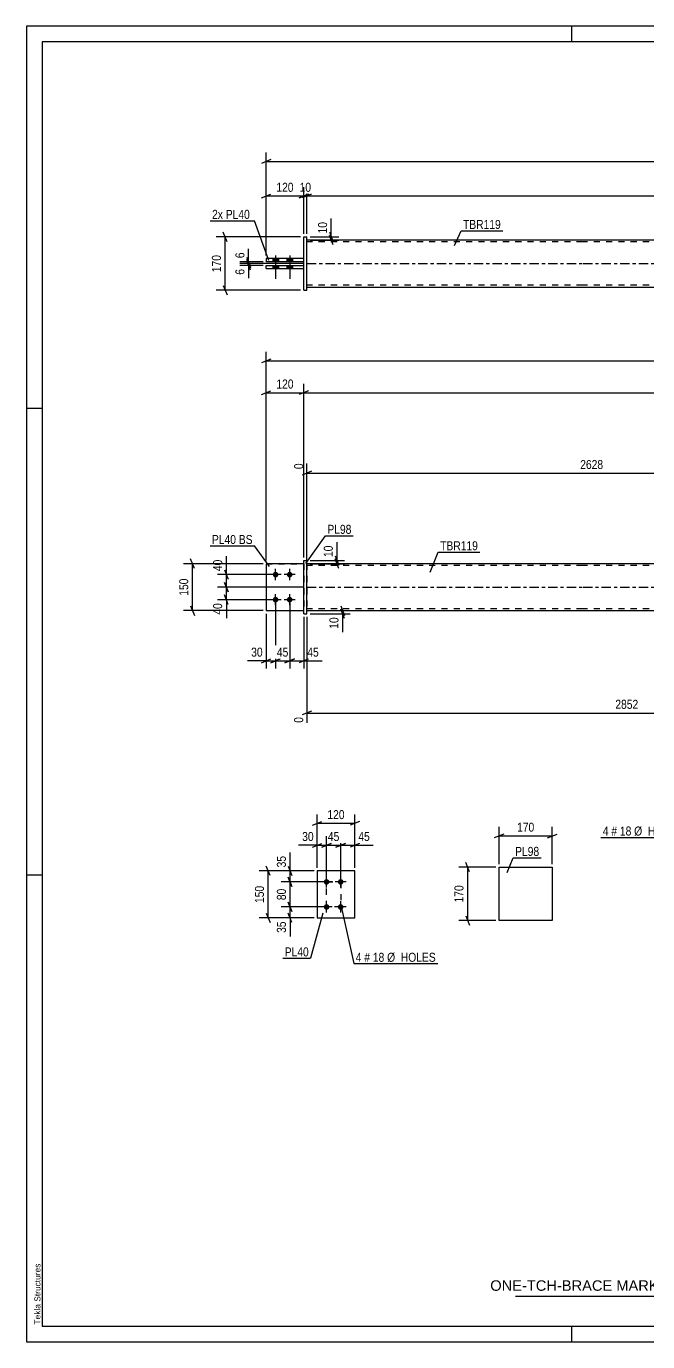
# Model space of a CAD drawing. Header units: millimetres. Extents: x 0 to 594, y 0 to 420.
# Drawn here: x 0 to 198.2, y 0 to 420 of the extents above; entities that cross this region are included whole.
import ezdxf

# ---------------------------------------------------------------- set-up
doc = ezdxf.new("R2010")
doc.units = ezdxf.units.MM
doc.linetypes.add('DXK_LINE_DOT2', pattern=[3.9198, 1.9599, -1.9599])
doc.linetypes.add('DXK_LINE_DOT3', pattern=[5.9187, 2.979, -0.9799, 0.9799, -0.9799])
doc.styles.add('Arial', font='ARIAL.TTF', dxfattribs={"height": 0.2})
doc.styles.add('Arial Narrow', font='ARIALN.TTF', dxfattribs={"height": 0.2})

# ---------------------------------------------------------------- blocks, each defined once
blk = doc.blocks.new('Unknown-580871072-1129')
at = {"color": 5, "linetype": 'Continuous'}
for p, q in [((594, 420), (0, 420)), ((0, 420), (0, 0)), ((174, 415), (174, 420)), ((589, 415), (5, 415)), ((5, 415), (5, 5)), ((5, 298), (0, 298)), ((5, 149), (0, 149)), ((5, 5), (589, 5)), ((174, 0), (174, 5)), ((0, 0), (594, 0))]:
    blk.add_line(p, q, dxfattribs=at)
at = {"color": 174, "linetype": 'Continuous', "style": 'Arial'}
blk.add_text('Tekla Structures', height=1.9102, rotation=90, dxfattribs=at).set_placement((4.5, 5.5))
blk = doc.blocks.new('Part-580871072-2165 - 2159')
at = {"color": 2, "linetype": 'Continuous'}
for p, q in [((92.77, 150.31), (92.77, 135.31)), ((104.77, 150.31), (92.77, 150.31)), ((104.77, 135.31), (104.77, 150.31)), ((92.77, 135.31), (104.77, 135.31))]:
    blk.add_line(p, q, dxfattribs=at)
blk = doc.blocks.new('Bolt-580871072-2198 - 2159')
at = {"linetype": 'Continuous'}
for points in [[(95.77, 145.91, -1), (95.77, 147.71, -1)], [(100.27, 145.91, -1), (100.27, 147.71, -1)], [(95.77, 137.91, -1), (95.77, 139.71, -1)], [(100.27, 137.91, -1), (100.27, 139.71, -1)]]:
    blk.add_hatch(color=1, dxfattribs=at).paths.add_polyline_path(points)
at = {"color": 1, "linetype": 'Continuous'}
for p, q in [((95.77, 145.01), (95.77, 148.61)), ((100.27, 145.01), (100.27, 148.61)), ((97.57, 146.81), (93.97, 146.81)), ((102.07, 146.81), (98.47, 146.81)), ((97.57, 138.81), (93.97, 138.81)), ((95.77, 137.01), (95.77, 140.61)), ((102.07, 138.81), (98.47, 138.81)), ((100.27, 137.01), (100.27, 140.61))]:
    blk.add_line(p, q, dxfattribs=at)
blk = doc.blocks.new('Bolt-580871072-1681 - 1671')
at = {"linetype": 'Continuous'}
for points in [[(79.5, 244.02, -1), (79.5, 245.82, -1)], [(84, 244.02, -1), (84, 245.82, -1)], [(79.5, 236.02, -1), (79.5, 237.82, -1)], [(84, 236.02, -1), (84, 237.82, -1)]]:
    blk.add_hatch(color=1, dxfattribs=at).paths.add_polyline_path(points)
at = {"color": 1, "linetype": 'Continuous'}
for p, q in [((81.3, 244.92), (77.7, 244.92)), ((79.5, 243.12), (79.5, 246.72)), ((85.8, 244.92), (82.2, 244.92)), ((84, 243.12), (84, 246.72)), ((81.3, 236.92), (77.7, 236.92)), ((79.5, 235.12), (79.5, 238.72)), ((85.8, 236.92), (82.2, 236.92)), ((84, 235.12), (84, 238.72))]:
    blk.add_line(p, q, dxfattribs=at)
blk = doc.blocks.new('Part-580871072-1692 - 1671')
at = {"color": 2, "linetype": 'Continuous'}
for p, q in [((88.5, 232.42), (88.5, 249.42)), ((88.5, 249.42), (89.5, 249.42)), ((89.5, 232.42), (89.5, 249.42)), ((88.5, 232.42), (89.5, 232.42))]:
    blk.add_line(p, q, dxfattribs=at)
blk = doc.blocks.new('Part-580871072-1697 - 1671')
at = {"color": 7, "linetype": 'DXK_LINE_DOT2'}
for p, q in [((76.5, 248.42), (76.5, 233.42)), ((76.5, 248.42), (88.5, 248.42)), ((88.5, 248.42), (88.5, 233.42)), ((76.5, 233.42), (88.5, 233.42))]:
    blk.add_line(p, q, dxfattribs=at)
blk = doc.blocks.new('Part-580871072-1702 - 1671')
at = {"color": 2, "linetype": 'Continuous'}
for p, q in [((76.5, 248.42), (76.5, 233.42)), ((88.5, 248.42), (76.5, 248.42)), ((76.5, 233.42), (88.5, 233.42))]:
    blk.add_line(p, q, dxfattribs=at)
at = {"color": 7, "linetype": 'DXK_LINE_DOT2'}
blk.add_line((88.5, 233.42), (88.5, 248.42), dxfattribs=at)
blk = doc.blocks.new('Part-580871072-1718 - 1671')
at = {"linetype": 'Continuous'}
blk.add_hatch(color=2, dxfattribs=at).paths.add_polyline_path([(476.25, 233.42), (475.45, 234.82), (477.05, 234.82)])
at = {"color": 2, "linetype": 'Continuous'}
for p, q in [((177.5, 248.42), (89.5, 248.42)), ((418.15, 248.42), (177.6, 248.42)), ((506.25, 248.42), (418.25, 248.42)), ((89.5, 233.42), (177.5, 233.42)), ((177.6, 233.42), (418.15, 233.42)), ((418.25, 233.42), (506.25, 233.42)), ((476.25, 233.42), (475.45, 234.82)), ((475.45, 234.82), (477.05, 234.82)), ((477.05, 234.82), (476.25, 233.42))]:
    blk.add_line(p, q, dxfattribs=at)
at = {"color": 7, "linetype": 'DXK_LINE_DOT2'}
for p, q in [((89.5, 248.42), (89.5, 233.42)), ((177.5, 247.82), (89.5, 247.82)), ((418.15, 247.82), (177.6, 247.82)), ((275.44, 248.42), (275.44, 247.82)), ((302.97, 248.42), (302.97, 247.82)), ((506.25, 247.82), (418.25, 247.82)), ((506.25, 248.42), (506.25, 233.42)), ((177.5, 234.02), (89.5, 234.02)), ((418.15, 234.02), (177.6, 234.02)), ((292.78, 233.42), (292.78, 234.02)), ((320.3, 233.42), (320.3, 234.02)), ((506.25, 234.02), (418.25, 234.02))]:
    blk.add_line(p, q, dxfattribs=at)
at = {"color": 7, "linetype": 'DXK_LINE_DOT3'}
for p, q in [((89.5, 240.92), (177.5, 240.92)), ((177.6, 240.92), (418.15, 240.92)), ((418.25, 240.92), (506.25, 240.92))]:
    blk.add_line(p, q, dxfattribs=at)
at = {"color": 2, "linetype": 'Continuous'}
blk.add_circle((476.25, 234.32), 1, dxfattribs=at)
blk = doc.blocks.new('Part-580871072-1455 - 1366')
at = {"linetype": 'Continuous'}
blk.add_hatch(color=2, dxfattribs=at).paths.add_polyline_path([(476.25, 344.23), (475.45, 345.63), (477.05, 345.63)])
at = {"color": 2, "linetype": 'Continuous'}
for p, q in [((177.5, 351.73), (89.5, 351.73)), ((418.15, 351.73), (177.6, 351.73)), ((506.25, 351.73), (418.25, 351.73)), ((275.44, 344.83), (275.44, 344.93)), ((275.44, 344.93), (302.97, 344.93)), ((292.78, 344.83), (292.78, 344.93)), ((302.97, 344.93), (302.97, 343.53)), ((476.25, 344.23), (475.45, 345.63)), ((475.45, 345.63), (477.05, 345.63)), ((477.05, 345.63), (476.25, 344.23)), ((275.44, 343.53), (275.44, 343.63)), ((302.97, 343.53), (275.44, 343.53)), ((292.78, 343.53), (292.78, 343.63)), ((89.5, 336.73), (177.5, 336.73)), ((177.6, 336.73), (418.15, 336.73)), ((418.25, 336.73), (506.25, 336.73))]:
    blk.add_line(p, q, dxfattribs=at)
at = {"color": 7, "linetype": 'DXK_LINE_DOT2'}
for p, q in [((89.5, 336.73), (89.5, 351.73)), ((177.5, 351.13), (89.5, 351.13)), ((418.15, 351.13), (177.6, 351.13)), ((506.25, 351.13), (418.25, 351.13)), ((506.25, 351.73), (506.25, 336.73)), ((275.44, 344.93), (275.44, 343.63)), ((292.78, 344.93), (292.78, 343.63)), ((302.97, 344.93), (320.3, 344.93)), ((320.3, 344.93), (320.3, 343.53)), ((320.3, 343.53), (302.97, 343.53)), ((177.5, 337.33), (89.5, 337.33)), ((418.15, 337.33), (177.6, 337.33)), ((506.25, 337.33), (418.25, 337.33))]:
    blk.add_line(p, q, dxfattribs=at)
at = {"color": 7, "linetype": 'DXK_LINE_DOT3'}
for p, q in [((89.5, 344.23), (177.5, 344.23)), ((177.6, 344.23), (418.15, 344.23)), ((418.25, 344.23), (506.25, 344.23))]:
    blk.add_line(p, q, dxfattribs=at)
at = {"color": 2, "linetype": 'Continuous'}
blk.add_circle((476.25, 345.13), 1, dxfattribs=at)
blk = doc.blocks.new('Part-580871072-1417 - 1366')
at = {"color": 2, "linetype": 'Continuous'}
for p, q in [((76.5, 342.63), (76.5, 343.63)), ((76.5, 343.63), (88.5, 343.63)), ((76.5, 342.63), (88.5, 342.63))]:
    blk.add_line(p, q, dxfattribs=at)
at = {"color": 7, "linetype": 'DXK_LINE_DOT2'}
blk.add_line((88.5, 342.63), (88.5, 343.63), dxfattribs=at)
blk = doc.blocks.new('Bolt-580871072-1370 - 1366')
at = {"linetype": 'Continuous'}
for points in [[(78.6, 344.83), (80.4, 344.83), (80.4, 345.83), (78.6, 345.83)], [(78.6, 344.83), (80.4, 344.83), (80.4, 345.83), (78.6, 345.83)], [(83.1, 344.83), (84.9, 344.83), (84.9, 345.83), (83.1, 345.83)], [(83.1, 344.83), (84.9, 344.83), (84.9, 345.83), (83.1, 345.83)], [(78.6, 342.63), (80.4, 342.63), (80.4, 343.63), (78.6, 343.63)], [(78.6, 342.63), (80.4, 342.63), (80.4, 343.63), (78.6, 343.63)], [(83.1, 342.63), (84.9, 342.63), (84.9, 343.63), (83.1, 343.63)], [(83.1, 342.63), (84.9, 342.63), (84.9, 343.63), (83.1, 343.63)]]:
    blk.add_hatch(color=1, dxfattribs=at).paths.add_polyline_path(points)
at = {"color": 1, "linetype": 'Continuous'}
for p, q in [((78.6, 345.83), (78.6, 344.83)), ((78.6, 345.83), (78.6, 344.83)), ((79.5, 346.83), (79.5, 339.33)), ((79.5, 346.83), (79.5, 339.33)), ((80.4, 345.83), (80.4, 344.83)), ((80.4, 345.83), (80.4, 344.83)), ((83.1, 345.83), (83.1, 344.83)), ((83.1, 345.83), (83.1, 344.83)), ((84, 346.83), (84, 339.33)), ((84, 346.83), (84, 339.33)), ((84.9, 345.83), (84.9, 344.83)), ((84.9, 345.83), (84.9, 344.83)), ((78.6, 343.63), (78.6, 342.63)), ((78.6, 343.63), (78.6, 342.63)), ((80.4, 343.63), (80.4, 342.63)), ((80.4, 343.63), (80.4, 342.63)), ((83.1, 343.63), (83.1, 342.63)), ((83.1, 343.63), (83.1, 342.63)), ((84.9, 343.63), (84.9, 342.63)), ((84.9, 343.63), (84.9, 342.63))]:
    blk.add_line(p, q, dxfattribs=at)
blk = doc.blocks.new('Part-580871072-1412 - 1366')
at = {"color": 2, "linetype": 'Continuous'}
for p, q in [((76.5, 345.83), (76.5, 344.83)), ((88.5, 345.83), (76.5, 345.83)), ((88.5, 344.83), (76.5, 344.83))]:
    blk.add_line(p, q, dxfattribs=at)
at = {"color": 7, "linetype": 'DXK_LINE_DOT2'}
blk.add_line((88.5, 344.83), (88.5, 345.83), dxfattribs=at)
blk = doc.blocks.new('Part-580871072-1397 - 1366')
at = {"color": 2, "linetype": 'Continuous'}
for p, q in [((88.5, 335.73), (88.5, 352.73)), ((88.5, 352.73), (89.5, 352.73)), ((89.5, 335.73), (89.5, 352.73)), ((88.5, 335.73), (89.5, 335.73))]:
    blk.add_line(p, q, dxfattribs=at)
blk = doc.blocks.new('Part-580871072-2402 - 2396')
at = {"color": 2, "linetype": 'Continuous'}
for p, q in [((150.78, 151.5), (167.78, 151.5)), ((150.78, 134.5), (150.78, 151.5)), ((167.78, 151.5), (167.78, 134.5)), ((167.78, 134.5), (150.78, 134.5))]:
    blk.add_line(p, q, dxfattribs=at)
blk = doc.blocks.new('Rectangle-580871072-2382 - 2159')
at = {"color": 1, "linetype": 'DXK_LINE_DOT2'}
blk.add_lwpolyline([(95.77, 146.81), (100.27, 146.81), (100.27, 138.81), (95.77, 138.81), (95.77, 146.81)], close=True, dxfattribs=at)
blk = doc.blocks.new('StraightDimension-580871072-2275 - 2159')
at = {"color": 7, "linetype": 'Continuous'}
for p, q in [((83.54, 151.81), (84.74, 148.81)), ((91.77, 150.31), (81.29, 150.31)), ((84.74, 145.31), (83.54, 148.31)), ((84.14, 146.81), (84.14, 150.31)), ((94.77, 146.81), (81.29, 146.81))]:
    blk.add_line(p, q, dxfattribs=at)
at = {"color": 0}
blk.add_wipeout([(83.39, 155.69), (79.19, 155.69), (79.19, 150.84), (83.39, 150.84)], dxfattribs=at)
at = {"color": 7, "linetype": 'Continuous'}
blk.add_line((84.14, 150.31), (84.14, 156.22), dxfattribs=at)
blk.add_line((84.14, 150.31), (84.14, 156.22), dxfattribs=at)
at = {"color": 3, "style": 'Arial Narrow'}
blk.add_text('35', height=2.863, rotation=90.0002, dxfattribs=at).set_placement((82.79, 151.44))
blk = doc.blocks.new('StraightDimension-580871072-2298 - 2159')
at = {"color": 7, "linetype": 'Continuous'}
for p, q in [((94.77, 138.81), (81.29, 138.81)), ((83.54, 140.31), (84.74, 137.31)), ((84.14, 135.31), (84.14, 138.81)), ((91.77, 135.31), (81.29, 135.31)), ((84.74, 133.81), (83.54, 136.81))]:
    blk.add_line(p, q, dxfattribs=at)
at = {"color": 0}
blk.add_wipeout([(83.39, 134.79), (79.19, 134.79), (79.19, 129.93), (83.39, 129.93)], dxfattribs=at)
at = {"color": 7, "linetype": 'Continuous'}
blk.add_line((84.14, 135.31), (84.14, 129.4), dxfattribs=at)
blk.add_line((84.14, 135.31), (84.14, 129.4), dxfattribs=at)
at = {"color": 3, "style": 'Arial Narrow'}
blk.add_text('35', height=2.863, rotation=90.0002, dxfattribs=at).set_placement((82.79, 130.53))
blk = doc.blocks.new('StraightDimension-580871072-2329 - 2159')
at = {"color": 7, "linetype": 'Continuous'}
for p, q in [((100.27, 147.81), (100.27, 161.37)), ((104.77, 151.31), (104.77, 161.37)), ((98.77, 157.92), (101.77, 159.12)), ((100.27, 158.52), (104.77, 158.52)), ((106.27, 159.12), (103.27, 157.92))]:
    blk.add_line(p, q, dxfattribs=at)
at = {"color": 0}
blk.add_wipeout([(110.15, 159.27), (110.15, 163.47), (105.3, 163.47), (105.3, 159.27)], dxfattribs=at)
at = {"color": 7, "linetype": 'Continuous'}
blk.add_line((104.77, 158.52), (110.68, 158.52), dxfattribs=at)
blk.add_line((104.77, 158.52), (110.68, 158.52), dxfattribs=at)
at = {"color": 3, "style": 'Arial Narrow'}
blk.add_text('45', height=2.863, dxfattribs=at).set_placement((105.9, 159.87))
blk = doc.blocks.new('StraightDimension-580871072-2288 - 2159')
at = {"color": 7, "linetype": 'Continuous'}
for p, q in [((83.54, 148.31), (84.74, 145.31)), ((94.77, 146.81), (81.29, 146.81)), ((84.14, 138.81), (84.14, 146.81)), ((94.77, 138.81), (81.29, 138.81)), ((84.74, 137.31), (83.54, 140.31))]:
    blk.add_line(p, q, dxfattribs=at)
at = {"color": 0}
blk.add_wipeout([(83.39, 145.24), (79.19, 145.24), (79.19, 140.38), (83.39, 140.38)], dxfattribs=at)
at = {"color": 3, "style": 'Arial Narrow'}
blk.add_text('80', height=2.863, rotation=90.0002, dxfattribs=at).set_placement((82.79, 140.98))
blk = doc.blocks.new('StraightDimension-580871072-2312 - 2159')
at = {"color": 7, "linetype": 'Continuous'}
for p, q in [((77.74, 148.81), (76.54, 151.81)), ((91.77, 150.31), (74.29, 150.31)), ((77.14, 135.31), (77.14, 150.31)), ((91.77, 135.31), (74.29, 135.31)), ((76.54, 136.81), (77.74, 133.81))]:
    blk.add_line(p, q, dxfattribs=at)
at = {"color": 0}
blk.add_wipeout([(76.39, 146.15), (72.19, 146.15), (72.19, 139.47), (76.39, 139.47)], dxfattribs=at)
at = {"color": 3, "style": 'Arial Narrow'}
blk.add_text('150', height=2.863, rotation=90.0002, dxfattribs=at).set_placement((75.79, 140.07))
blk = doc.blocks.new('StraightDimension-580871072-2342 - 2159')
at = {"color": 7, "linetype": 'Continuous'}
for p, q in [((95.77, 147.81), (95.77, 161.37)), ((100.27, 147.81), (100.27, 161.37)), ((94.27, 157.92), (97.27, 159.12)), ((95.77, 158.52), (100.27, 158.52)), ((101.77, 159.12), (98.77, 157.92))]:
    blk.add_line(p, q, dxfattribs=at)
at = {"color": 0}
blk.add_wipeout([(100.45, 159.27), (100.45, 163.47), (95.59, 163.47), (95.59, 159.27)], dxfattribs=at)
at = {"color": 3, "style": 'Arial Narrow'}
blk.add_text('45', height=2.863, dxfattribs=at).set_placement((96.19, 159.87))
blk = doc.blocks.new('StraightDimension-580871072-2352 - 2159')
at = {"color": 7, "linetype": 'Continuous'}
for p, q in [((92.77, 151.31), (92.77, 161.37)), ((95.77, 147.81), (95.77, 161.37)), ((91.27, 157.92), (94.27, 159.12)), ((92.77, 158.52), (95.77, 158.52)), ((97.27, 159.12), (94.27, 157.92))]:
    blk.add_line(p, q, dxfattribs=at)
at = {"color": 0}
blk.add_wipeout([(92.25, 159.27), (92.25, 163.47), (87.39, 163.47), (87.39, 159.27)], dxfattribs=at)
at = {"color": 7, "linetype": 'Continuous'}
blk.add_line((92.77, 158.52), (86.86, 158.52), dxfattribs=at)
blk.add_line((92.77, 158.52), (86.86, 158.52), dxfattribs=at)
at = {"color": 3, "style": 'Arial Narrow'}
blk.add_text('30', height=2.863, dxfattribs=at).set_placement((87.99, 159.87))
blk = doc.blocks.new('StraightDimension-580871072-2366 - 2159')
at = {"color": 7, "linetype": 'Continuous'}
for p, q in [((92.77, 151.31), (92.77, 168.37)), ((104.77, 151.31), (104.77, 168.37)), ((91.27, 164.92), (94.27, 166.12)), ((92.77, 165.52), (104.77, 165.52)), ((106.27, 166.12), (103.27, 164.92))]:
    blk.add_line(p, q, dxfattribs=at)
at = {"color": 0}
blk.add_wipeout([(102.11, 166.27), (102.11, 170.47), (95.43, 170.47), (95.43, 166.27)], dxfattribs=at)
at = {"color": 3, "style": 'Arial Narrow'}
blk.add_text('120', height=2.863, dxfattribs=at).set_placement((96.03, 166.87))
blk = doc.blocks.new('StraightDimension-580871072-1914 - 1671')
at = {"color": 7, "linetype": 'Continuous'}
for p, q in [((78.5, 244.92), (60.95, 244.92)), ((63.2, 246.42), (64.4, 243.42)), ((63.8, 240.92), (63.8, 244.92)), ((88.5, 240.92), (60.95, 240.92)), ((64.4, 239.42), (63.2, 242.42))]:
    blk.add_line(p, q, dxfattribs=at)
at = {"color": 0}
blk.add_wipeout([(63.05, 250.3), (58.85, 250.3), (58.85, 245.44), (63.05, 245.44)], dxfattribs=at)
at = {"color": 7, "linetype": 'Continuous'}
blk.add_line((63.8, 244.92), (63.8, 250.82), dxfattribs=at)
blk.add_line((63.8, 244.92), (63.8, 250.82), dxfattribs=at)
at = {"color": 3, "style": 'Arial Narrow'}
blk.add_text('40', height=2.863, rotation=90.0002, dxfattribs=at).set_placement((62.45, 246.04))
blk = doc.blocks.new('StraightDimension-580871072-1883 - 1671')
at = {"color": 7, "linetype": 'Continuous'}
for p, q in [((90.5, 233.42), (103.3, 233.42)), ((90.5, 232.42), (103.3, 232.42)), ((100.3, 234.92), (101.5, 231.92)), ((101.5, 230.92), (100.3, 233.92)), ((100.9, 232.42), (100.9, 233.42))]:
    blk.add_line(p, q, dxfattribs=at)
at = {"color": 0}
blk.add_wipeout([(100.15, 231.89), (95.95, 231.89), (95.95, 227.04), (100.15, 227.04)], dxfattribs=at)
at = {"color": 7, "linetype": 'Continuous'}
blk.add_line((100.9, 232.42), (100.9, 226.51), dxfattribs=at)
blk.add_line((100.9, 232.42), (100.9, 226.51), dxfattribs=at)
at = {"color": 3, "style": 'Arial Narrow'}
blk.add_text('10', height=2.863, rotation=90.0002, dxfattribs=at).set_placement((99.55, 227.64))
blk = doc.blocks.new('StraightDimension-580871072-1901 - 1671')
at = {"color": 7, "linetype": 'Continuous'}
for p, q in [((88.5, 240.92), (60.95, 240.92)), ((63.2, 242.42), (64.4, 239.42)), ((63.8, 236.92), (63.8, 240.92)), ((78.5, 236.92), (60.95, 236.92)), ((64.4, 235.42), (63.2, 238.42))]:
    blk.add_line(p, q, dxfattribs=at)
at = {"color": 0}
blk.add_wipeout([(63.05, 236.39), (58.85, 236.39), (58.85, 231.54), (63.05, 231.54)], dxfattribs=at)
at = {"color": 7, "linetype": 'Continuous'}
blk.add_line((63.8, 236.92), (63.8, 231.01), dxfattribs=at)
blk.add_line((63.8, 236.92), (63.8, 231.01), dxfattribs=at)
at = {"color": 3, "style": 'Arial Narrow'}
blk.add_text('40', height=2.863, rotation=90.0002, dxfattribs=at).set_placement((62.45, 232.14))
blk = doc.blocks.new('StraightDimension-580871072-2045 - 1671')
at = {"color": 7, "linetype": 'Continuous'}
for p, q in [((90, 303.6), (87, 302.4)), ((88.5, 250.42), (88.5, 305.85)), ((88.5, 303), (506.25, 303)), ((504.75, 302.4), (507.75, 303.6)), ((506.25, 250.42), (506.25, 305.85))]:
    blk.add_line(p, q, dxfattribs=at)
at = {"color": 0}
blk.add_wipeout([(301.63, 303.75), (301.63, 307.95), (293.12, 307.95), (293.12, 303.75)], dxfattribs=at)
at = {"color": 3, "style": 'Arial Narrow'}
blk.add_text('5202', height=2.863, dxfattribs=at).set_placement((293.72, 304.35))
blk = doc.blocks.new('StraightDimension-580871072-1728 - 1671')
at = {"color": 7, "linetype": 'Continuous'}
for p, q in [((76.5, 249.42), (76.5, 316.02)), ((519.25, 249.42), (519.25, 316.02)), ((78, 313.77), (75, 312.57)), ((76.5, 313.17), (519.25, 313.17)), ((517.75, 312.57), (520.75, 313.77))]:
    blk.add_line(p, q, dxfattribs=at)
at = {"color": 0}
blk.add_wipeout([(302.13, 313.92), (302.13, 318.12), (293.62, 318.12), (293.62, 313.92)], dxfattribs=at)
at = {"color": 3, "style": 'Arial Narrow'}
blk.add_text('5452', height=2.863, dxfattribs=at).set_placement((294.22, 314.52))
blk = doc.blocks.new('StraightDimension-580871072-1794 - 1671')
at = {"color": 7, "linetype": 'Continuous'}
for p, q in [((271.17, 258.9), (271.17, 285.92)), ((91, 277.91), (88, 276.71)), ((89.5, 249.42), (89.5, 280.44)), ((89.5, 277.31), (271.17, 277.31)), ((269.67, 276.71), (272.67, 277.91))]:
    blk.add_line(p, q, dxfattribs=at)
at = {"color": 0, "linetype": 'Continuous'}
for points in [[(270.57, 286.52), (266.37, 286.52), (266.37, 278.01), (270.57, 278.01)], [(88.9, 281.04), (84.7, 281.04), (84.7, 278.01), (88.9, 278.01)]]:
    blk.add_wipeout(points, dxfattribs=at)
at = {"color": 0}
blk.add_wipeout([(184.59, 278.06), (184.59, 282.26), (176.08, 282.26), (176.08, 278.06)], dxfattribs=at)
at = {"color": 3, "linetype": 'Continuous', "style": 'Arial Narrow'}
for s, height, p in [('2628', 2.863, (269.97, 278.61)), ('0', 2.86, (88.3, 278.61))]:
    blk.add_text(s, height=height, rotation=90.0002, dxfattribs=at).set_placement(p)
at = {"color": 3, "style": 'Arial Narrow'}
blk.add_text('2628', height=2.863, dxfattribs=at).set_placement((176.68, 278.66))
blk = doc.blocks.new('StraightDimension-580871072-1805 - 1671')
at = {"color": 7, "linetype": 'Continuous'}
for p, q in [((79.5, 235.92), (79.5, 214.99)), ((76.5, 232.42), (76.5, 214.99)), ((75, 216.79), (78, 217.99)), ((76.5, 217.39), (79.5, 217.39)), ((81, 217.99), (78, 216.79))]:
    blk.add_line(p, q, dxfattribs=at)
at = {"color": 0}
blk.add_wipeout([(75.97, 218.14), (75.97, 222.34), (71.12, 222.34), (71.12, 218.14)], dxfattribs=at)
at = {"color": 7, "linetype": 'Continuous'}
blk.add_line((76.5, 217.39), (70.59, 217.39), dxfattribs=at)
blk.add_line((76.5, 217.39), (70.59, 217.39), dxfattribs=at)
at = {"color": 3, "style": 'Arial Narrow'}
blk.add_text('30', height=2.863, dxfattribs=at).set_placement((71.72, 218.74))
blk = doc.blocks.new('StraightDimension-580871072-1815 - 1671')
at = {"color": 7, "linetype": 'Continuous'}
for p, q in [((79.5, 235.92), (79.5, 214.99)), ((84, 235.92), (84, 214.99)), ((78, 216.79), (81, 217.99)), ((79.5, 217.39), (84, 217.39)), ((85.5, 217.99), (82.5, 216.79))]:
    blk.add_line(p, q, dxfattribs=at)
at = {"color": 0}
blk.add_wipeout([(84.18, 218.14), (84.18, 222.34), (79.32, 222.34), (79.32, 218.14)], dxfattribs=at)
at = {"color": 3, "style": 'Arial Narrow'}
blk.add_text('45', height=2.863, dxfattribs=at).set_placement((79.92, 218.74))
blk = doc.blocks.new('StraightDimension-580871072-1822 - 1671')
at = {"color": 7, "linetype": 'Continuous'}
for p, q in [((84, 235.92), (84, 214.99)), ((88.5, 231.42), (88.5, 214.99)), ((82.5, 216.79), (85.5, 217.99)), ((84, 217.39), (88.5, 217.39)), ((90, 217.99), (87, 216.79))]:
    blk.add_line(p, q, dxfattribs=at)
at = {"color": 0}
blk.add_wipeout([(93.88, 218.14), (93.88, 222.34), (89.02, 222.34), (89.02, 218.14)], dxfattribs=at)
at = {"color": 7, "linetype": 'Continuous'}
blk.add_line((88.5, 217.39), (94.4, 217.39), dxfattribs=at)
blk.add_line((88.5, 217.39), (94.4, 217.39), dxfattribs=at)
at = {"color": 3, "style": 'Arial Narrow'}
blk.add_text('45', height=2.863, dxfattribs=at).set_placement((89.62, 218.74))
blk = doc.blocks.new('StraightDimension-580871072-1870 - 1671')
at = {"color": 7, "linetype": 'Continuous'}
for p, q in [((89.5, 231.42), (89.5, 197.61)), ((293.6, 232.42), (293.6, 192.13)), ((91, 201.34), (88, 200.14)), ((89.5, 200.74), (293.6, 200.74)), ((292.1, 200.14), (295.1, 201.34))]:
    blk.add_line(p, q, dxfattribs=at)
at = {"color": 0}
blk.add_wipeout([(195.8, 201.49), (195.8, 205.69), (187.29, 205.69), (187.29, 201.49)], dxfattribs=at)
at = {"color": 0, "linetype": 'Continuous'}
for points in [[(88.9, 200.04), (84.7, 200.04), (84.7, 197.01), (88.9, 197.01)], [(293, 200.04), (288.8, 200.04), (288.8, 191.53), (293, 191.53)]]:
    blk.add_wipeout(points, dxfattribs=at)
at = {"color": 3, "style": 'Arial Narrow'}
blk.add_text('2852', height=2.863, dxfattribs=at).set_placement((187.89, 202.09))
at = {"color": 3, "linetype": 'Continuous', "style": 'Arial Narrow'}
for s, height, p in [('0', 2.86, (88.3, 197.61)), ('2852', 2.863, (292.4, 192.13))]:
    blk.add_text(s, height=height, rotation=90.0002, dxfattribs=at).set_placement(p)
blk = doc.blocks.new('StraightDimension-580871072-1892 - 1671')
at = {"color": 7, "linetype": 'Continuous'}
for p, q in [((90.5, 249.42), (101.5, 249.42)), ((90.5, 248.42), (101.5, 248.42)), ((98.5, 250.92), (99.7, 247.92)), ((99.7, 246.92), (98.5, 249.92)), ((99.1, 248.42), (99.1, 249.42))]:
    blk.add_line(p, q, dxfattribs=at)
at = {"color": 0}
blk.add_wipeout([(98.35, 254.8), (94.15, 254.8), (94.15, 249.94), (98.35, 249.94)], dxfattribs=at)
at = {"color": 7, "linetype": 'Continuous'}
blk.add_line((99.1, 249.42), (99.1, 255.32), dxfattribs=at)
blk.add_line((99.1, 249.42), (99.1, 255.32), dxfattribs=at)
at = {"color": 3, "style": 'Arial Narrow'}
blk.add_text('10', height=2.863, rotation=90.0002, dxfattribs=at).set_placement((97.75, 250.54))
blk = doc.blocks.new('StraightDimension-580871072-2035 - 1671')
at = {"color": 7, "linetype": 'Continuous'}
for p, q in [((75, 302.4), (78, 303.6)), ((76.5, 249.42), (76.5, 305.85)), ((76.5, 303), (88.5, 303)), ((90, 303.6), (87, 302.4)), ((88.5, 250.42), (88.5, 305.85))]:
    blk.add_line(p, q, dxfattribs=at)
at = {"color": 0}
blk.add_wipeout([(85.84, 303.75), (85.84, 307.95), (79.16, 307.95), (79.16, 303.75)], dxfattribs=at)
at = {"color": 3, "style": 'Arial Narrow'}
blk.add_text('120', height=2.863, dxfattribs=at).set_placement((79.76, 304.35))
blk = doc.blocks.new('StraightDimension-580871072-1971 - 1671')
at = {"color": 7, "linetype": 'Continuous'}
for p, q in [((75.5, 248.42), (50.15, 248.42)), ((53.6, 246.92), (52.4, 249.92)), ((53, 233.42), (53, 248.42)), ((75.5, 233.42), (50.15, 233.42)), ((52.4, 234.92), (53.6, 231.92))]:
    blk.add_line(p, q, dxfattribs=at)
at = {"color": 0}
blk.add_wipeout([(52.25, 244.26), (48.05, 244.26), (48.05, 237.58), (52.25, 237.58)], dxfattribs=at)
at = {"color": 3, "style": 'Arial Narrow'}
blk.add_text('150', height=2.863, rotation=90.0002, dxfattribs=at).set_placement((51.65, 238.18))
blk = doc.blocks.new('StraightDimension-580871072-1574 - 1366')
at = {"color": 7, "linetype": 'Continuous'}
for p, q in [((91, 366.42), (88, 365.22)), ((89.5, 353.73), (89.5, 368.67)), ((89.5, 365.82), (506.25, 365.82)), ((504.75, 365.22), (507.75, 366.42)), ((506.25, 353.73), (506.25, 368.67))]:
    blk.add_line(p, q, dxfattribs=at)
at = {"color": 0}
blk.add_wipeout([(302.13, 366.57), (302.13, 370.77), (293.62, 370.77), (293.62, 366.57)], dxfattribs=at)
at = {"color": 3, "style": 'Arial Narrow'}
blk.add_text('5192', height=2.863, dxfattribs=at).set_placement((294.22, 367.17))
blk = doc.blocks.new('StraightDimension-580871072-1523 - 1366')
at = {"color": 7, "linetype": 'Continuous'}
for p, q in [((64.01, 351.23), (62.81, 354.23)), ((87.5, 352.73), (60.56, 352.73)), ((63.41, 335.73), (63.41, 352.73)), ((62.81, 337.23), (64.01, 334.23)), ((87.5, 335.73), (60.56, 335.73))]:
    blk.add_line(p, q, dxfattribs=at)
at = {"color": 0}
blk.add_wipeout([(62.66, 347.57), (58.46, 347.57), (58.46, 340.89), (62.66, 340.89)], dxfattribs=at)
at = {"color": 3, "style": 'Arial Narrow'}
blk.add_text('170', height=2.863, rotation=90.0002, dxfattribs=at).set_placement((62.06, 341.49))
blk = doc.blocks.new('StraightDimension-580871072-1469 - 1366')
at = {"color": 7, "linetype": 'Continuous'}
for p, q in [((96.68, 354.23), (97.88, 351.23)), ((97.88, 350.23), (96.68, 353.23)), ((90.5, 352.73), (99.68, 352.73)), ((90.5, 351.73), (99.68, 351.73)), ((97.28, 351.73), (97.28, 352.73))]:
    blk.add_line(p, q, dxfattribs=at)
at = {"color": 0}
blk.add_wipeout([(96.53, 358.11), (92.33, 358.11), (92.33, 353.26), (96.53, 353.26)], dxfattribs=at)
at = {"color": 7, "linetype": 'Continuous'}
blk.add_line((97.28, 352.73), (97.28, 358.64), dxfattribs=at)
blk.add_line((97.28, 352.73), (97.28, 358.64), dxfattribs=at)
at = {"color": 3, "style": 'Arial Narrow'}
blk.add_text('10', height=2.863, rotation=90.0002, dxfattribs=at).set_placement((95.93, 353.86))
blk = doc.blocks.new('StraightDimension-580871072-1487 - 1366')
at = {"color": 7, "linetype": 'Continuous'}
for p, q in [((75.5, 344.83), (68.06, 344.83)), ((70.31, 346.33), (71.51, 343.33)), ((71.51, 342.73), (70.31, 345.73)), ((70.91, 344.23), (70.91, 344.83)), ((88.5, 344.23), (68.06, 344.23))]:
    blk.add_line(p, q, dxfattribs=at)
at = {"color": 0}
blk.add_wipeout([(70.16, 348.38), (65.96, 348.38), (65.96, 345.36), (70.16, 345.36)], dxfattribs=at)
at = {"color": 7, "linetype": 'Continuous'}
blk.add_line((70.91, 344.83), (70.91, 348.91), dxfattribs=at)
blk.add_line((70.91, 344.83), (70.91, 348.91), dxfattribs=at)
at = {"color": 3, "style": 'Arial Narrow'}
blk.add_text('6', height=2.86, rotation=90.0002, dxfattribs=at).set_placement((69.56, 345.96))
blk = doc.blocks.new('StraightDimension-580871072-1506 - 1366')
at = {"color": 7, "linetype": 'Continuous'}
for p, q in [((70.31, 345.73), (71.51, 342.73)), ((71.51, 342.13), (70.31, 345.13)), ((88.5, 344.23), (68.06, 344.23)), ((75.5, 343.63), (68.06, 343.63)), ((70.91, 343.63), (70.91, 344.23))]:
    blk.add_line(p, q, dxfattribs=at)
at = {"color": 0}
blk.add_wipeout([(70.16, 343.11), (65.96, 343.11), (65.96, 340.08), (70.16, 340.08)], dxfattribs=at)
at = {"color": 7, "linetype": 'Continuous'}
blk.add_line((70.91, 343.63), (70.91, 339.55), dxfattribs=at)
blk.add_line((70.91, 343.63), (70.91, 339.55), dxfattribs=at)
at = {"color": 3, "style": 'Arial Narrow'}
blk.add_text('6', height=2.86, rotation=90.0002, dxfattribs=at).set_placement((69.56, 340.68))
blk = doc.blocks.new('StraightDimension-580871072-1543 - 1366')
at = {"color": 7, "linetype": 'Continuous'}
for p, q in [((76.5, 346.83), (76.5, 379.68)), ((519.25, 346.83), (519.25, 379.68)), ((78, 377.43), (75, 376.23)), ((76.5, 376.83), (519.25, 376.83)), ((517.75, 376.23), (520.75, 377.43))]:
    blk.add_line(p, q, dxfattribs=at)
at = {"color": 0}
blk.add_wipeout([(302.13, 377.58), (302.13, 381.78), (293.62, 381.78), (293.62, 377.58)], dxfattribs=at)
at = {"color": 3, "style": 'Arial Narrow'}
blk.add_text('5452', height=2.863, dxfattribs=at).set_placement((294.22, 378.18))
blk = doc.blocks.new('StraightDimension-580871072-1554 - 1366')
at = {"color": 7, "linetype": 'Continuous'}
for p, q in [((87, 365.22), (90, 366.42)), ((91, 366.42), (88, 365.22)), ((88.5, 353.73), (88.5, 368.67)), ((88.5, 365.82), (89.5, 365.82)), ((89.5, 353.73), (89.5, 368.67))]:
    blk.add_line(p, q, dxfattribs=at)
at = {"color": 0}
blk.add_wipeout([(91.43, 366.57), (91.43, 370.77), (86.57, 370.77), (86.57, 366.57)], dxfattribs=at)
at = {"color": 3, "style": 'Arial Narrow'}
blk.add_text('10', height=2.863, dxfattribs=at).set_placement((87.17, 367.17))
blk = doc.blocks.new('StraightDimension-580871072-1564 - 1366')
at = {"color": 7, "linetype": 'Continuous'}
for p, q in [((75, 365.22), (78, 366.42)), ((76.5, 346.83), (76.5, 368.67)), ((76.5, 365.82), (88.5, 365.82)), ((90, 366.42), (87, 365.22)), ((88.5, 353.73), (88.5, 368.67))]:
    blk.add_line(p, q, dxfattribs=at)
at = {"color": 0}
blk.add_wipeout([(85.84, 366.57), (85.84, 370.77), (79.16, 370.77), (79.16, 366.57)], dxfattribs=at)
at = {"color": 3, "style": 'Arial Narrow'}
blk.add_text('120', height=2.863, dxfattribs=at).set_placement((79.76, 367.17))
blk = doc.blocks.new('StraightDimension-580871072-2404 - 2396')
at = {"color": 7, "linetype": 'Continuous'}
for p, q in [((150.78, 152.5), (150.78, 164.35)), ((167.78, 152.5), (167.78, 164.35)), ((152.28, 162.1), (149.28, 160.9)), ((150.78, 161.5), (167.78, 161.5)), ((166.28, 160.9), (169.28, 162.1))]:
    blk.add_line(p, q, dxfattribs=at)
at = {"color": 0}
blk.add_wipeout([(162.62, 162.25), (162.62, 166.45), (155.94, 166.45), (155.94, 162.25)], dxfattribs=at)
at = {"color": 3, "style": 'Arial Narrow'}
blk.add_text('170', height=2.863, dxfattribs=at).set_placement((156.54, 162.85))
blk = doc.blocks.new('StraightDimension-580871072-2415 - 2396')
at = {"color": 7, "linetype": 'Continuous'}
for p, q in [((149.78, 151.5), (137.93, 151.5)), ((141.38, 150), (140.18, 153)), ((140.78, 134.5), (140.78, 151.5)), ((149.78, 134.5), (137.93, 134.5)), ((140.18, 136), (141.38, 133))]:
    blk.add_line(p, q, dxfattribs=at)
at = {"color": 0}
blk.add_wipeout([(140.03, 146.34), (135.83, 146.34), (135.83, 139.66), (140.03, 139.66)], dxfattribs=at)
at = {"color": 3, "style": 'Arial Narrow'}
blk.add_text('170', height=2.863, rotation=90.0002, dxfattribs=at).set_placement((139.43, 140.26))
blk = doc.blocks.new('Unknown-580871072-4390')
at = {"color": 7, "linetype": 'Continuous'}
blk.add_line((156, 14.5), (226, 14.5), dxfattribs=at)
at = {"color": 7, "style": 'Arial'}
blk.add_text('ONE-TCH-BRACE MARKED AS TBR119', height=3.3428, dxfattribs=at).set_placement((147.99, 16.25))
blk = doc.blocks.new('Mark-580871072-2161 - 2159')
at = {"color": 0}
blk.add_wipeout([(90.09, 123.02), (90.09, 126.02), (82.42, 126.02), (82.42, 123.02)], dxfattribs=at)
blk.add_wipeout([(90.09, 123.02), (90.09, 126.02), (82.42, 126.02), (82.42, 123.02)], dxfattribs=at)
at = {"color": 30, "linetype": 'Continuous'}
for p in [(94.61, 136.81), (81.82, 122.42)]:
    blk.add_line(p, (90.69, 122.42), dxfattribs=at)
at = {"color": 3, "style": 'Arial Narrow'}
blk.add_text('PL40', height=2.863, dxfattribs=at).set_placement((82.42, 123.02))
blk = doc.blocks.new('Mark-580871072-2194 - 2159')
at = {"color": 0}
blk.add_wipeout([(106.9, 121.31), (106.9, 124.31), (105.07, 124.31), (105.07, 121.31)], dxfattribs=at)
blk.add_wipeout([(106.9, 121.31), (106.9, 124.31), (105.07, 124.31), (105.07, 121.31)], dxfattribs=at)
at = {"color": 7, "linetype": 'Continuous'}
blk.add_line((100.39, 138.96), (104.47, 120.71), dxfattribs=at)
at = {"color": 0}
blk.add_wipeout([(109.63, 121.31), (109.63, 124.31), (107.8, 124.31), (107.8, 121.31)], dxfattribs=at)
blk.add_wipeout([(109.63, 121.31), (109.63, 124.31), (107.8, 124.31), (107.8, 121.31)], dxfattribs=at)
at = {"color": 3, "style": 'Arial Narrow'}
blk.add_text('4', height=2.86, dxfattribs=at).set_placement((105.07, 121.31))
at = {"color": 0}
blk.add_wipeout([(114.18, 121.31), (114.18, 124.31), (110.53, 124.31), (110.53, 121.31)], dxfattribs=at)
blk.add_wipeout([(114.18, 121.31), (114.18, 124.31), (110.53, 124.31), (110.53, 121.31)], dxfattribs=at)
at = {"color": 3, "style": 'Arial Narrow'}
blk.add_text('#', height=2.86, dxfattribs=at).set_placement((107.8, 121.31))
at = {"color": 0}
blk.add_wipeout([(130.61, 121.31), (130.61, 124.31), (115.08, 124.31), (115.08, 121.31)], dxfattribs=at)
blk.add_wipeout([(130.61, 121.31), (130.61, 124.31), (115.08, 124.31), (115.08, 121.31)], dxfattribs=at)
at = {"color": 7, "linetype": 'Continuous'}
blk.add_line((104.47, 120.71), (131.21, 120.71), dxfattribs=at)
at = {"color": 3, "style": 'Arial Narrow'}
for s, p in [('18', (110.53, 121.31)), ('Ø  HOLES', (115.08, 121.31))]:
    blk.add_text(s, height=2.863, dxfattribs=at).set_placement(p)
blk = doc.blocks.new('Mark-580871072-1688 - 1671')
at = {"color": 0}
blk.add_wipeout([(103.7, 257.96), (103.7, 260.96), (96.03, 260.96), (96.03, 257.96)], dxfattribs=at)
blk.add_wipeout([(103.7, 257.96), (103.7, 260.96), (96.03, 260.96), (96.03, 257.96)], dxfattribs=at)
at = {"color": 30, "linetype": 'Continuous'}
for p, q in [((89.14, 248.5), (95.43, 257.36)), ((95.43, 257.36), (104.3, 257.36))]:
    blk.add_line(p, q, dxfattribs=at)
at = {"color": 3, "style": 'Arial Narrow'}
blk.add_text('PL98', height=2.863, dxfattribs=at).set_placement((96.03, 257.96))
blk = doc.blocks.new('Mark-580871072-1714 - 1671')
at = {"color": 0}
blk.add_wipeout([(144.07, 252.71), (144.07, 255.71), (132.01, 255.71), (132.01, 252.71)], dxfattribs=at)
blk.add_wipeout([(144.07, 252.71), (144.07, 255.71), (132.01, 255.71), (132.01, 252.71)], dxfattribs=at)
at = {"color": 30, "linetype": 'Continuous'}
for p, q in [((128.81, 245.76), (131.41, 252.11)), ((131.41, 252.11), (144.67, 252.11))]:
    blk.add_line(p, q, dxfattribs=at)
at = {"color": 3, "style": 'Arial Narrow'}
blk.add_text('TBR119', height=2.863, dxfattribs=at).set_placement((132.01, 252.71))
blk = doc.blocks.new('MarkSet-580871072-2087 - 1671')
at = {"color": 0}
blk.add_wipeout([(66.88, 254.71), (66.88, 257.71), (59.2, 257.71), (59.2, 254.71)], dxfattribs=at)
blk.add_wipeout([(66.88, 254.71), (66.88, 257.71), (59.2, 257.71), (59.2, 254.71)], dxfattribs=at)
blk.add_wipeout([(72.16, 254.71), (72.16, 257.71), (67.78, 257.71), (67.78, 254.71)], dxfattribs=at)
blk.add_wipeout([(72.16, 254.71), (72.16, 257.71), (67.78, 257.71), (67.78, 254.71)], dxfattribs=at)
at = {"color": 30, "linetype": 'Continuous'}
for p in [(58.6, 254.11), (77.54, 247.48)]:
    blk.add_line(p, (72.76, 254.11), dxfattribs=at)
at = {"color": 3, "style": 'Arial Narrow'}
for s, p in [('PL40', (59.2, 254.71)), ('BS', (67.78, 254.71))]:
    blk.add_text(s, height=2.863, dxfattribs=at).set_placement(p)
blk = doc.blocks.new('Mark-580871072-1451 - 1366')
at = {"color": 0}
blk.add_wipeout([(151.36, 355.3), (151.36, 358.3), (139.3, 358.3), (139.3, 355.3)], dxfattribs=at)
blk.add_wipeout([(151.36, 355.3), (151.36, 358.3), (139.3, 358.3), (139.3, 355.3)], dxfattribs=at)
at = {"color": 30, "linetype": 'Continuous'}
for p, q in [((136.6, 350.04), (138.7, 354.7)), ((138.7, 354.7), (151.96, 354.7))]:
    blk.add_line(p, q, dxfattribs=at)
at = {"color": 3, "style": 'Arial Narrow'}
blk.add_text('TBR119', height=2.863, dxfattribs=at).set_placement((139.3, 355.3))
blk = doc.blocks.new('MarkSet-580871072-1662 - 1366')
at = {"color": 0}
blk.add_wipeout([(62.72, 358.52), (62.72, 361.52), (59.25, 361.52), (59.25, 358.52)], dxfattribs=at)
blk.add_wipeout([(62.72, 358.52), (62.72, 361.52), (59.25, 361.52), (59.25, 358.52)], dxfattribs=at)
blk.add_wipeout([(71.29, 358.52), (71.29, 361.52), (63.62, 361.52), (63.62, 358.52)], dxfattribs=at)
blk.add_wipeout([(71.29, 358.52), (71.29, 361.52), (63.62, 361.52), (63.62, 358.52)], dxfattribs=at)
at = {"color": 30, "linetype": 'Continuous'}
for p in [(58.65, 357.92), (77.35, 345.21)]:
    blk.add_line(p, (72.79, 357.92), dxfattribs=at)
at = {"color": 3, "style": 'Arial Narrow'}
for s, p in [('2x', (59.25, 358.52)), ('PL40', (63.62, 358.52))]:
    blk.add_text(s, height=2.863, dxfattribs=at).set_placement(p)
blk = doc.blocks.new('Mark-580871072-3571 - 3516')
at = {"color": 0}
blk.add_wipeout([(185.71, 161.62), (185.71, 164.62), (183.88, 164.62), (183.88, 161.62)], dxfattribs=at)
blk.add_wipeout([(185.71, 161.62), (185.71, 164.62), (183.88, 164.62), (183.88, 161.62)], dxfattribs=at)
blk.add_wipeout([(188.44, 161.62), (188.44, 164.62), (186.61, 164.62), (186.61, 161.62)], dxfattribs=at)
blk.add_wipeout([(188.44, 161.62), (188.44, 164.62), (186.61, 164.62), (186.61, 161.62)], dxfattribs=at)
at = {"color": 3, "style": 'Arial Narrow'}
blk.add_text('4', height=2.86, dxfattribs=at).set_placement((183.88, 161.62))
at = {"color": 0}
blk.add_wipeout([(192.99, 161.62), (192.99, 164.62), (189.34, 164.62), (189.34, 161.62)], dxfattribs=at)
blk.add_wipeout([(192.99, 161.62), (192.99, 164.62), (189.34, 164.62), (189.34, 161.62)], dxfattribs=at)
at = {"color": 3, "style": 'Arial Narrow'}
blk.add_text('#', height=2.86, dxfattribs=at).set_placement((186.61, 161.62))
at = {"color": 0}
blk.add_wipeout([(209.42, 161.62), (209.42, 164.62), (193.89, 164.62), (193.89, 161.62)], dxfattribs=at)
blk.add_wipeout([(209.42, 161.62), (209.42, 164.62), (193.89, 164.62), (193.89, 161.62)], dxfattribs=at)
at = {"color": 7, "linetype": 'Continuous'}
for p in [(183.28, 161.02), (214.2, 150.23)]:
    blk.add_line(p, (210.02, 161.02), dxfattribs=at)
at = {"color": 3, "style": 'Arial Narrow'}
for s, p in [('18', (189.34, 161.62)), ('Ø  HOLES', (193.89, 161.62))]:
    blk.add_text(s, height=2.863, dxfattribs=at).set_placement(p)
blk = doc.blocks.new('Mark-580871072-2398 - 2396')
at = {"color": 0}
blk.add_wipeout([(163.59, 155.12), (163.59, 158.12), (155.92, 158.12), (155.92, 155.12)], dxfattribs=at)
blk.add_wipeout([(163.59, 155.12), (163.59, 158.12), (155.92, 158.12), (155.92, 155.12)], dxfattribs=at)
at = {"color": 30, "linetype": 'Continuous'}
for p, q in [((153.35, 149.84), (155.32, 154.52)), ((155.32, 154.52), (164.19, 154.52))]:
    blk.add_line(p, q, dxfattribs=at)
at = {"color": 3, "style": 'Arial Narrow'}
blk.add_text('PL98', height=2.863, dxfattribs=at).set_placement((155.92, 155.12))

msp = doc.modelspace()

# ---------------------------------------------------------------- block references
for name in ['Unknown-580871072-1129', 'Part-580871072-1397 - 1366', 'Part-580871072-1455 - 1366', 'Part-580871072-1412 - 1366', 'Bolt-580871072-1370 - 1366', 'Part-580871072-1417 - 1366', 'Part-580871072-1697 - 1671', 'Part-580871072-1702 - 1671', 'Part-580871072-1692 - 1671', 'Part-580871072-1718 - 1671', 'Bolt-580871072-1681 - 1671', 'Part-580871072-2402 - 2396', 'Part-580871072-2165 - 2159', 'Bolt-580871072-2198 - 2159', 'Rectangle-580871072-2382 - 2159', 'Unknown-580871072-4390']:
    msp.add_blockref(name, (0, 0))

# ---------------------------------------------------------------- next in the draw order: block references
for name in ['StraightDimension-580871072-1574 - 1366', 'StraightDimension-580871072-1914 - 1671', 'StraightDimension-580871072-1883 - 1671', 'StraightDimension-580871072-2404 - 2396', 'Mark-580871072-3571 - 3516', 'StraightDimension-580871072-2329 - 2159', 'StraightDimension-580871072-2275 - 2159', 'StraightDimension-580871072-2298 - 2159', 'Mark-580871072-2194 - 2159']:
    msp.add_blockref(name, (0, 0))

# ---------------------------------------------------------------- next in the draw order: block references
for name in ['StraightDimension-580871072-1469 - 1366', 'StraightDimension-580871072-1523 - 1366', 'StraightDimension-580871072-2045 - 1671', 'StraightDimension-580871072-1901 - 1671', 'Mark-580871072-2398 - 2396', 'StraightDimension-580871072-2415 - 2396', 'StraightDimension-580871072-2288 - 2159']:
    msp.add_blockref(name, (0, 0))

# ---------------------------------------------------------------- next in the draw order: block references
for name in ['StraightDimension-580871072-1487 - 1366', 'StraightDimension-580871072-1728 - 1671', 'StraightDimension-580871072-1805 - 1671', 'StraightDimension-580871072-2342 - 2159', 'StraightDimension-580871072-2312 - 2159']:
    msp.add_blockref(name, (0, 0))

# ---------------------------------------------------------------- next in the draw order: block references
for name in ['StraightDimension-580871072-1506 - 1366', 'StraightDimension-580871072-1794 - 1671', 'StraightDimension-580871072-1815 - 1671', 'StraightDimension-580871072-2352 - 2159', 'Mark-580871072-2161 - 2159']:
    msp.add_blockref(name, (0, 0))

# ---------------------------------------------------------------- next in the draw order: block references
for name in ['StraightDimension-580871072-1543 - 1366', 'StraightDimension-580871072-1892 - 1671', 'Mark-580871072-1714 - 1671', 'StraightDimension-580871072-1822 - 1671', 'StraightDimension-580871072-2366 - 2159']:
    msp.add_blockref(name, (0, 0))

# ---------------------------------------------------------------- next in the draw order: block references
for name in ['StraightDimension-580871072-1554 - 1366', 'Mark-580871072-1451 - 1366', 'StraightDimension-580871072-2035 - 1671', 'StraightDimension-580871072-1870 - 1671']:
    msp.add_blockref(name, (0, 0))

# ---------------------------------------------------------------- next in the draw order: block references
for name in ['StraightDimension-580871072-1564 - 1366', 'Mark-580871072-1688 - 1671', 'StraightDimension-580871072-1971 - 1671']:
    msp.add_blockref(name, (0, 0))

# ---------------------------------------------------------------- next in the draw order: block references
for name in ['MarkSet-580871072-1662 - 1366', 'MarkSet-580871072-2087 - 1671']:
    msp.add_blockref(name, (0, 0))

doc.saveas('drawing.dxf')
